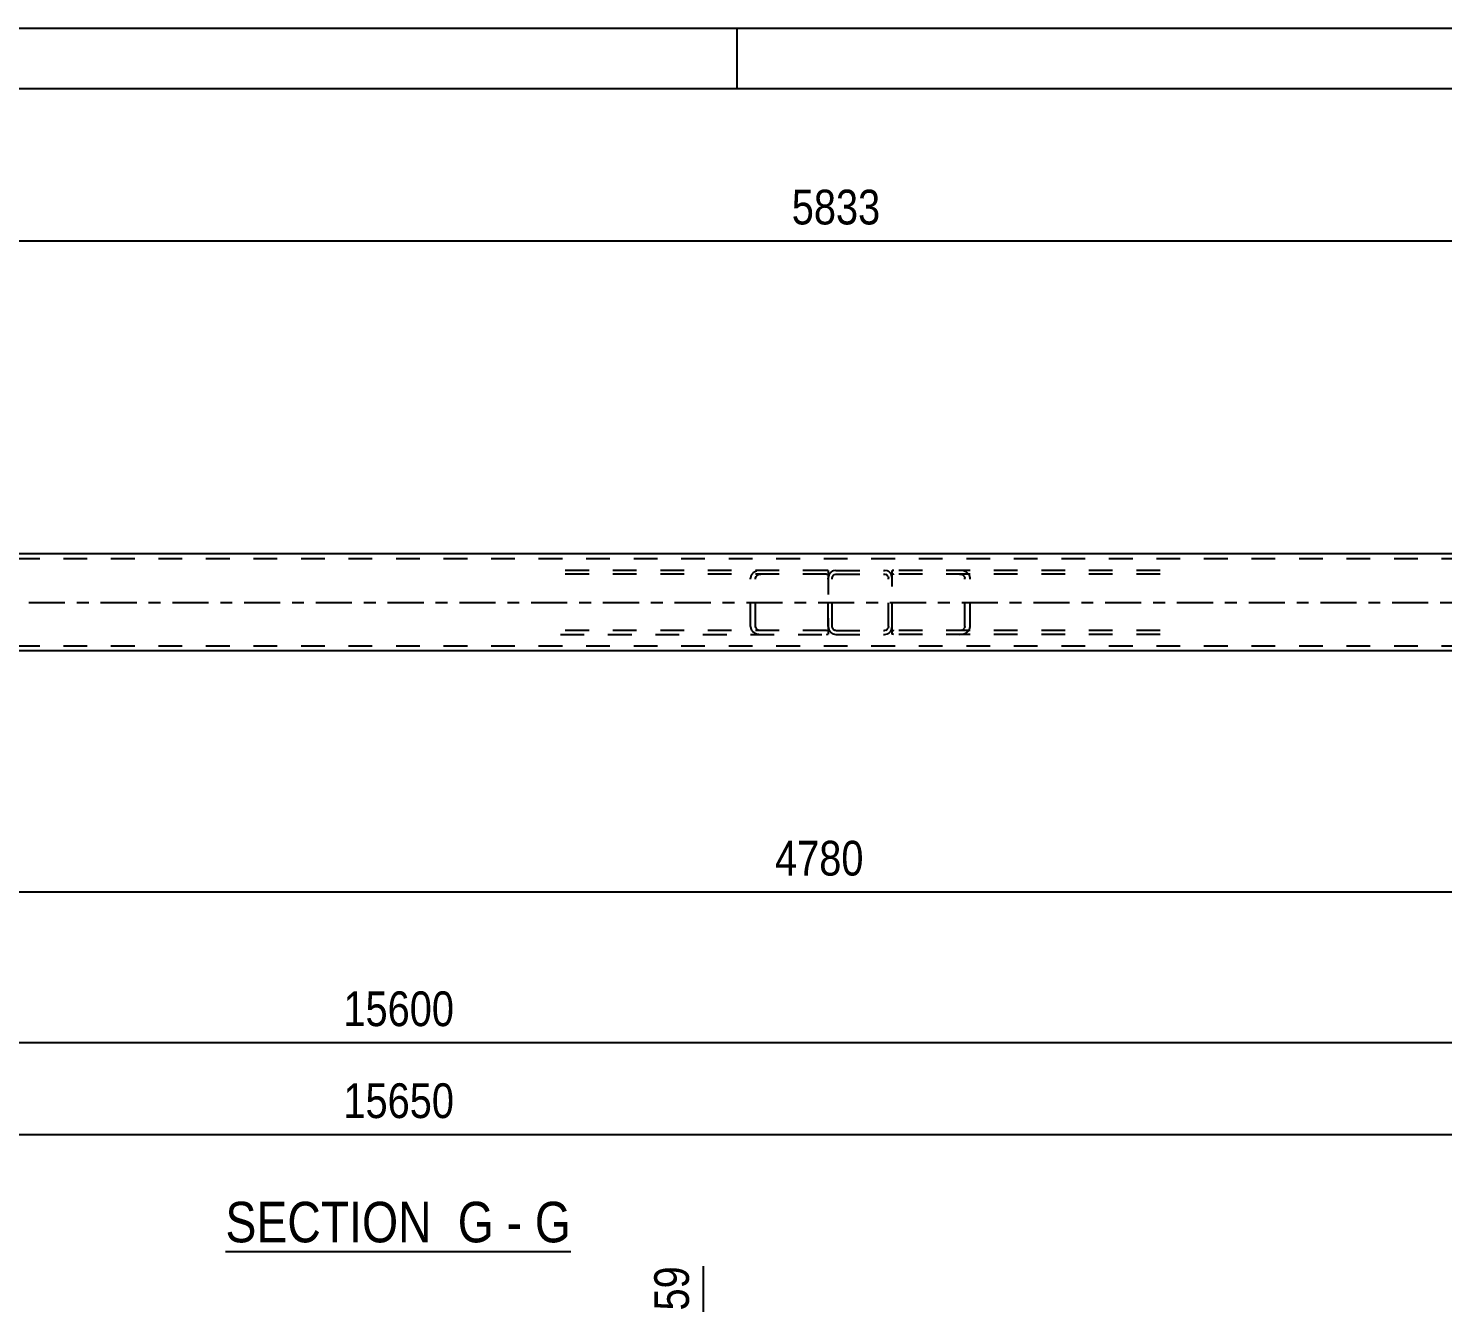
# Model space of a CAD drawing. Header units: millimetres. Extents: x -92 to 749, y -446 to 148.
# Drawn here: x 270.7 to 387.3, y 43 to 148.1 of the extents above; entities that cross this region are included whole.
import ezdxf

# ---------------------------------------------------------------- set-up
doc = ezdxf.new("R2010")
doc.units = ezdxf.units.MM
doc.linetypes.add('DXK_LINE_DOT2', pattern=[3.9198, 1.9599, -1.9599])
doc.linetypes.add('DXK_LINE_DOT3', pattern=[5.9187, 2.979, -0.9799, 0.9799, -0.9799])
doc.styles.add('Arial Narrow', font='ARIALN.TTF', dxfattribs={"height": 0.2})

# ---------------------------------------------------------------- blocks, each defined once
blk = doc.blocks.new('Unknown-122567614-1163')
at = {"color": 5, "linetype": 'Continuous'}
for p, q in [((749.14, 148.12), (-91.86, 148.12)), ((329.14, 143.12), (329.14, 148.12)), ((744.14, 143.12), (-86.86, 143.12))]:
    blk.add_line(p, q, dxfattribs=at)
blk = doc.blocks.new('Unknown-122567614-19 - 5615')
at = {"color": 6, "linetype": 'Continuous'}
blk.add_line((286.93, 47.25), (315.43, 47.25), dxfattribs=at)
at = {"color": 0, "linetype": 'Continuous'}
for points in [[(305.04, 48), (305.04, 51.5), (286.93, 51.5), (286.93, 48)], [(309.08, 48), (309.08, 51.5), (306.09, 51.5), (306.09, 48)], [(311.4, 48), (311.4, 51.5), (310.13, 51.5), (310.13, 48)], [(315.43, 48), (315.43, 51.5), (312.45, 51.5), (312.45, 48)]]:
    blk.add_wipeout(points, dxfattribs=at)
at = {"color": 7, "linetype": 'Continuous', "style": 'Arial Narrow'}
for s, p in [('SECTION ', (286.93, 48)), ('G', (306.09, 48)), ('G', (312.45, 48)), ('-', (310.13, 48))]:
    blk.add_text(s, height=3.34, dxfattribs=at).set_placement(p)
blk = doc.blocks.new('Part-122567614-5637 - 5615')
at = {"color": 7, "linetype": 'DXK_LINE_DOT2'}
for p, q in [((336.7, 103.02), (336.65, 102.78)), ((336.65, 98.78), (336.65, 102.78)), ((336.97, 102.78), (337, 102.9)), ((336.97, 98.78), (336.97, 102.78)), ((337.29, 103.42), (337.05, 103.37)), ((337.17, 103.07), (337.29, 103.1)), ((337.29, 103.42), (341.29, 103.42)), ((337.29, 103.1), (341.29, 103.1)), ((341.54, 103.37), (341.29, 103.42)), ((341.29, 103.1), (341.42, 103.07)), ((341.59, 102.9), (341.61, 102.78)), ((341.61, 98.78), (341.61, 102.78)), ((341.93, 102.78), (341.88, 103.02)), ((341.93, 98.78), (341.93, 102.78)), ((336.65, 98.78), (336.7, 98.53)), ((337, 98.65), (336.97, 98.78)), ((337.05, 98.19), (337.29, 98.14)), ((337.29, 98.46), (337.17, 98.48)), ((337.29, 98.46), (341.29, 98.46)), ((337.29, 98.14), (341.29, 98.14)), ((341.42, 98.48), (341.29, 98.46)), ((341.29, 98.14), (341.54, 98.19)), ((341.61, 98.78), (341.59, 98.65)), ((341.88, 98.53), (341.93, 98.78))]:
    blk.add_line(p, q, dxfattribs=at)
for centre, radius, start, end in [((337.29, 102.78), 0.64, 112.5, 157.5), ((337.29, 102.78), 0.32, 112.5, 157.5), ((341.29, 102.78), 0.32, 22.5, 67.5), ((341.29, 102.78), 0.64, 22.5, 67.5), ((337.29, 98.78), 0.64, 202.5, 247.5), ((337.29, 98.78), 0.32, 202.5, 247.5), ((341.29, 98.78), 0.32, 292.5, 337.5), ((341.29, 98.78), 0.64, 292.5, 337.5)]:
    blk.add_arc(centre, radius, start, end, dxfattribs=at)
blk = doc.blocks.new('Part-122567614-5731 - 5615')
at = {"color": 7, "linetype": 'DXK_LINE_DOT2'}
for p, q in [((581.27, 104.38), (10.29, 104.38)), ((581.27, 97.18), (10.29, 97.18))]:
    blk.add_line(p, q, dxfattribs=at)
at = {"color": 2, "linetype": 'Continuous'}
for p, q in [((453.96, 104.78), (224.63, 104.78)), ((431.51, 96.78), (247.49, 96.78))]:
    blk.add_line(p, q, dxfattribs=at)
at = {"color": 7, "linetype": 'DXK_LINE_DOT3'}
blk.add_line((10.29, 100.78), (581.27, 100.78), dxfattribs=at)
blk = doc.blocks.new('Part-122567614-5735 - 5615')
at = {"color": 7, "linetype": 'DXK_LINE_DOT2'}
for p, q in [((336.52, 103.42), (314.56, 103.42)), ((336.52, 103.1), (314.56, 103.1)), ((330.3, 103.02), (330.23, 102.78)), ((330.23, 98.78), (330.23, 102.78)), ((330.66, 102.78), (330.7, 102.9)), ((330.66, 98.78), (330.66, 102.78)), ((331.1, 103.42), (330.76, 103.37)), ((330.93, 103.07), (331.1, 103.1)), ((336.65, 103.4), (336.52, 103.42)), ((336.52, 103.1), (336.65, 103.08)), ((336.65, 103.4), (336.65, 98.16)), ((336.52, 98.46), (314.56, 98.46)), ((314.56, 98.14), (336.52, 98.14)), ((330.23, 98.78), (330.3, 98.53)), ((330.7, 98.65), (330.66, 98.78)), ((330.76, 98.19), (331.1, 98.14)), ((331.1, 98.46), (330.93, 98.48)), ((336.52, 98.46), (336.65, 98.48)), ((336.52, 98.14), (336.65, 98.16))]:
    blk.add_line(p, q, dxfattribs=at)
for centre, radius, start, end in [((330.97, 102.6), 0.792, 104.8339, 148.022), ((331.03, 102.69), 0.396, 104.8339, 148.022), ((330.97, 98.95), 0.792, 211.978, 255.1661), ((331.03, 98.86), 0.396, 211.978, 255.1661)]:
    blk.add_arc(centre, radius, start, end, dxfattribs=at)
blk = doc.blocks.new('Part-122567614-5738 - 5615')
at = {"color": 7, "linetype": 'DXK_LINE_DOT2'}
for p, q in [((342.07, 103.42), (341.93, 103.4)), ((341.93, 98.16), (341.93, 103.4)), ((342.07, 103.1), (341.93, 103.08)), ((364.03, 103.42), (342.07, 103.42)), ((364.03, 103.1), (342.07, 103.1)), ((347.82, 103.37), (347.49, 103.42)), ((347.49, 103.1), (347.65, 103.07)), ((347.89, 102.9), (347.92, 102.78)), ((347.92, 98.78), (347.92, 102.78)), ((348.36, 102.78), (348.29, 103.02)), ((348.36, 98.78), (348.36, 102.78)), ((341.93, 98.48), (342.07, 98.46)), ((342.07, 98.14), (341.93, 98.16)), ((364.03, 98.46), (342.07, 98.46)), ((364.03, 98.14), (342.07, 98.14)), ((347.65, 98.48), (347.49, 98.46)), ((347.49, 98.14), (347.82, 98.19)), ((347.92, 98.78), (347.89, 98.65)), ((348.29, 98.53), (348.36, 98.78))]:
    blk.add_line(p, q, dxfattribs=at)
for centre, radius, start, end in [((347.55, 102.69), 0.396, 31.978, 75.1661), ((347.62, 102.6), 0.792, 31.978, 75.1661), ((347.55, 98.86), 0.396, 284.8339, 328.022), ((347.62, 98.95), 0.792, 284.8339, 328.022)]:
    blk.add_arc(centre, radius, start, end, dxfattribs=at)
blk = doc.blocks.new('StraightDimension-122567614-5902 - 5615')
at = {"color": 7, "linetype": 'Continuous'}
blk.add_line((9.29, 56.9), (593.17, 56.9), dxfattribs=at)
at = {"color": 0}
blk.add_wipeout([(306.4, 57.65), (306.4, 61.85), (296.06, 61.85), (296.06, 57.65)], dxfattribs=at)
at = {"color": 3, "style": 'Arial Narrow'}
blk.add_text('15650', height=2.863, dxfattribs=at).set_placement((296.66, 58.25))
blk = doc.blocks.new('StraightDimension-122567614-5913 - 5615')
at = {"color": 7, "linetype": 'Continuous'}
blk.add_line((220.63, 130.6), (453.96, 130.6), dxfattribs=at)
at = {"color": 0}
blk.add_wipeout([(341.55, 131.35), (341.55, 135.55), (333.04, 135.55), (333.04, 131.35)], dxfattribs=at)
at = {"color": 3, "style": 'Arial Narrow'}
blk.add_text('5833', height=2.863, dxfattribs=at).set_placement((333.64, 131.95))
blk = doc.blocks.new('StraightDimension-122567614-5860 - 5615')
at = {"color": 7, "linetype": 'Continuous'}
blk.add_line((10.29, 64.48), (592.17, 64.48), dxfattribs=at)
at = {"color": 0}
blk.add_wipeout([(306.4, 65.23), (306.4, 69.43), (296.06, 69.43), (296.06, 65.23)], dxfattribs=at)
at = {"color": 3, "style": 'Arial Narrow'}
blk.add_text('15600', height=2.863, dxfattribs=at).set_placement((296.66, 65.83))
blk = doc.blocks.new('StraightDimension-122567614-17736 - 5615')
at = {"color": 7, "linetype": 'Continuous'}
for p, q in [((240.32, 95.58), (240.32, 68.29)), ((431.51, 95.58), (431.51, 66.46)), ((241.82, 77.5), (238.82, 76.3)), ((430.01, 76.3), (433.01, 77.5)), ((240.32, 76.9), (431.51, 76.9))]:
    blk.add_line(p, q, dxfattribs=at)
at = {"color": 0}
blk.add_wipeout([(340.17, 77.65), (340.17, 81.85), (331.66, 81.85), (331.66, 77.65)], dxfattribs=at)
at = {"color": 3, "style": 'Arial Narrow'}
blk.add_text('4780', height=2.863, dxfattribs=at).set_placement((332.26, 78.25))
at = {"color": 0, "linetype": 'Continuous'}
blk.add_wipeout([(430.91, 76.2), (426.71, 76.2), (426.71, 65.86), (430.91, 65.86)], dxfattribs=at)
at = {"color": 3, "linetype": 'Continuous', "style": 'Arial Narrow'}
blk.add_text('10530', height=2.863, rotation=90.0002, dxfattribs=at).set_placement((430.31, 66.46))
blk = doc.blocks.new('StraightDimension-122567614-7245 - 1912')
at = {"color": 7, "linetype": 'Continuous'}
for p, q in [((436.6, -5), (436.6, 43.37)), ((331.64, -5), (331.64, 41.54)), ((333.14, 33.53), (330.14, 32.33)), ((331.64, 32.93), (436.6, 32.93)), ((435.1, 32.33), (438.1, 33.53))]:
    blk.add_line(p, q, dxfattribs=at)
at = {"color": 0}
blk.add_wipeout([(388.38, 33.68), (388.38, 37.88), (379.87, 37.88), (379.87, 33.68)], dxfattribs=at)
at = {"color": 3, "style": 'Arial Narrow'}
blk.add_text('2624', height=2.863, dxfattribs=at).set_placement((380.47, 34.28))
at = {"color": 0, "linetype": 'Continuous'}
blk.add_wipeout([(436, 43.97), (431.8, 43.97), (431.8, 33.63), (436, 33.63)], dxfattribs=at)
at = {"color": 3, "linetype": 'Continuous', "style": 'Arial Narrow'}
blk.add_text('10915', height=2.863, rotation=90.0002, dxfattribs=at).set_placement((435.4, 34.23))
blk = doc.blocks.new('StraightDimension-122567614-7246 - 1912')
at = {"color": 7, "linetype": 'Continuous'}
for p, q in [((326.36, -5), (326.36, 46.04)), ((331.64, -5), (331.64, 41.54)), ((324.86, 32.33), (327.86, 33.53)), ((326.36, 32.93), (331.64, 32.93)), ((333.14, 33.53), (330.14, 32.33))]:
    blk.add_line(p, q, dxfattribs=at)
at = {"color": 0, "linetype": 'Continuous'}
blk.add_wipeout([(331.04, 42.14), (326.84, 42.14), (326.84, 33.63), (331.04, 33.63)], dxfattribs=at)
at = {"color": 0}
blk.add_wipeout([(332.34, 27.98), (332.34, 32.18), (325.66, 32.18), (325.66, 27.98)], dxfattribs=at)
at = {"color": 3, "linetype": 'Continuous', "style": 'Arial Narrow'}
blk.add_text('8291', height=2.863, rotation=90.0002, dxfattribs=at).set_placement((330.44, 34.23))
at = {"color": 3, "style": 'Arial Narrow'}
blk.add_text('132', height=2.863, dxfattribs=at).set_placement((326.26, 28.58))
blk = doc.blocks.new('StraightDimension-122567614-7247 - 1912')
at = {"color": 7, "linetype": 'Continuous'}
for p, q in [((326.36, -5), (326.36, 46.04)), ((319.94, -5), (319.94, 41.54)), ((318.44, 32.33), (321.44, 33.53)), ((319.94, 32.93), (326.36, 32.93)), ((327.86, 33.53), (324.86, 32.33))]:
    blk.add_line(p, q, dxfattribs=at)
at = {"color": 0}
blk.add_wipeout([(326.49, 33.68), (326.49, 37.88), (319.81, 37.88), (319.81, 33.68)], dxfattribs=at)
at = {"color": 3, "style": 'Arial Narrow'}
blk.add_text('161', height=2.863, dxfattribs=at).set_placement((320.41, 34.28))
at = {"color": 0, "linetype": 'Continuous'}
blk.add_wipeout([(325.76, 46.64), (321.56, 46.64), (321.56, 38.13), (325.76, 38.13)], dxfattribs=at)
at = {"color": 3, "linetype": 'Continuous', "style": 'Arial Narrow'}
blk.add_text('8159', height=2.863, rotation=90.0002, dxfattribs=at).set_placement((325.16, 38.73))

msp = doc.modelspace()

# ---------------------------------------------------------------- block references
for name in ['Unknown-122567614-1163', 'Part-122567614-5731 - 5615', 'Part-122567614-5735 - 5615', 'Part-122567614-5637 - 5615', 'Part-122567614-5738 - 5615']:
    msp.add_blockref(name, (0, 0))

# ---------------------------------------------------------------- next in the draw order: block references
for name in ['StraightDimension-122567614-5913 - 5615', 'StraightDimension-122567614-5902 - 5615', 'Unknown-122567614-19 - 5615', 'StraightDimension-122567614-7245 - 1912']:
    msp.add_blockref(name, (0, 0))

# ---------------------------------------------------------------- next in the draw order: block references
for name in ['StraightDimension-122567614-5860 - 5615', 'StraightDimension-122567614-7246 - 1912']:
    msp.add_blockref(name, (0, 0))

# ---------------------------------------------------------------- next in the draw order: block references
for name in ['StraightDimension-122567614-17736 - 5615', 'StraightDimension-122567614-7247 - 1912']:
    msp.add_blockref(name, (0, 0))

doc.saveas('drawing.dxf')
